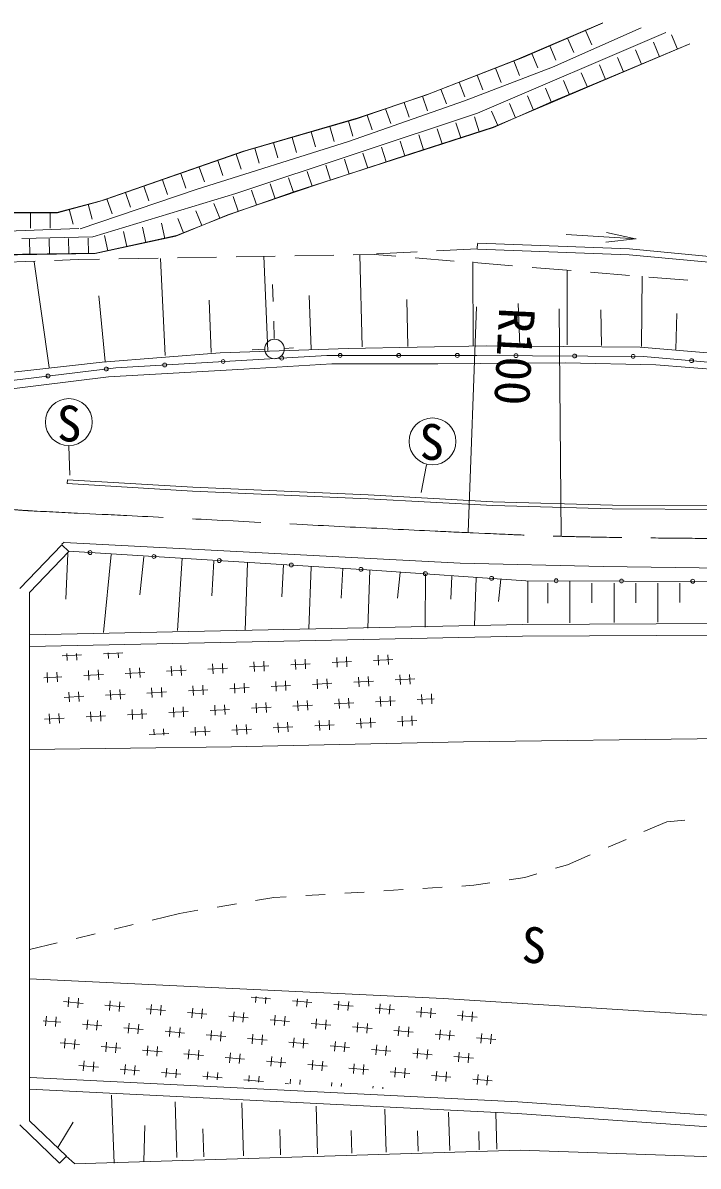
# Model space of a CAD drawing. Units: millimetres, scale not verified. Extents: x 40000 to 680000, y 20000 to 380000.
# Drawn here: x 304505 to 339078, y 276718 to 335246 of the extents above; entities that cross this region are included whole.
import ezdxf
from ezdxf.enums import TextEntityAlignment as Align

# ---------------------------------------------------------------- set-up
doc = ezdxf.new("R2010")
doc.units = ezdxf.units.MM
doc.header["$LTSCALE"] = 1000
doc.linetypes.add('CHAIN', pattern=[18.5, 12, -1.5, 3.5, -1.5])
for name, color, linetype, lineweight in [('M-BGD', 7, 'Continuous', 13), ('M-BMK', 2, 'CHAIN', 13), ('M-BMK-SRVR', 3, 'Continuous', 13), ('M-STR-STRC', 7, 'Continuous', 13)]:
    doc.layers.add(name, color=color, linetype=linetype, lineweight=lineweight)
doc.styles.add('ＭＳ ゴシック', font='')
doc.styles.get('ＭＳ ゴシック').set_extended_font_data('MS Gothic')

msp = doc.modelspace()

# ---------------------------------------------------------------- linework, layer by layer
at = {"layer": 'M-BGD'}
for p, q in [((329755, 333351), (334205, 335246)), ((330105, 333481), (334190, 335239)), ((331617, 332981), (336158, 334996)), ((333315, 334863), (333631, 334128)), ((337418, 334752), (327777, 330631)), ((332397, 334467), (332713, 333733)), ((337099, 333513), (336789, 334251)), ((338021, 333901), (337711, 334638)), ((330559, 333677), (330876, 332942)), ((331478, 334072), (331794, 333337)), ((338654, 334175), (331568, 331208)), ((338650, 334165), (333653, 332065)), ((336177, 333126), (335867, 333863)), ((325141, 331538), (329755, 333351)), ((325303, 331609), (330105, 333481)), ((329634, 333298), (329925, 332552)), ((334333, 332351), (334023, 333089)), ((335255, 332738), (334945, 333476)), ((327112, 331260), (331617, 332981)), ((327771, 332571), (328061, 331826)), ((328703, 332935), (328993, 332189)), ((333412, 331961), (333096, 332696)), ((326839, 332208), (327130, 331463)), ((331576, 331170), (331259, 331905)), ((333653, 332065), (331537, 331154)), ((332494, 331566), (332177, 332301)), ((321592, 330340), (325303, 331609)), ((321680, 330384), (325141, 331538)), ((324971, 331496), (325230, 330739)), ((325907, 331845), (326198, 331100)), ((330655, 330779), (330342, 331515)), ((321179, 329173), (327112, 331260)), ((323078, 330848), (323337, 330091)), ((324024, 331172), (324283, 330415)), ((328815, 329996), (328502, 330732)), ((331537, 331154), (328591, 329900)), ((331568, 331208), (328601, 329890)), ((329735, 330387), (329422, 331123)), ((327777, 330631), (315417, 326511)), ((315747, 328654), (321680, 330384)), ((315911, 328688), (321592, 330340)), ((321180, 330220), (321403, 329452)), ((322132, 330525), (322391, 329768)), ((326920, 329360), (326674, 330122)), ((327871, 329668), (327625, 330429)), ((328601, 329890), (318384, 326594)), ((319259, 329661), (319483, 328893)), ((320220, 329941), (320443, 329173)), ((328591, 329900), (324359, 328533)), ((325968, 329053), (325722, 329814)), ((313379, 326719), (321179, 329173)), ((317339, 329103), (317562, 328335)), ((318299, 329382), (318523, 328614)), ((324065, 328437), (323817, 329198)), ((325016, 328745), (324770, 329507)), ((308413, 326099), (315747, 328654)), ((308636, 326173), (315911, 328688)), ((315426, 328520), (315688, 327764)), ((316379, 328824), (316602, 328055)), ((324359, 328533), (319622, 326987)), ((322164, 327816), (321916, 328577)), ((323114, 328127), (322866, 328887)), ((313536, 327867), (313797, 327111)), ((314481, 328193), (314743, 327437)), ((320263, 327196), (320014, 327956)), ((321213, 327506), (320965, 328267)), ((311646, 327213), (311907, 326457)), ((312591, 327540), (312852, 326784)), ((318366, 326562), (318110, 327320)), ((319313, 326882), (319057, 327640)), ((307446, 324705), (313379, 326719)), ((310701, 326887), (310962, 326131)), ((319622, 326987), (315000, 325424)), ((318384, 326594), (315088, 325440)), ((316471, 325922), (316215, 326679)), ((317418, 326242), (317162, 327000)), ((306243, 325538), (308636, 326173)), ((306271, 325523), (308413, 326099)), ((315417, 326511), (308084, 324287)), ((308810, 326233), (309072, 325477)), ((309756, 326560), (310017, 325804)), ((315524, 325601), (315268, 326359)), ((302480, 325523), (306271, 325523)), ((302581, 325538), (306243, 325538)), ((304903, 325538), (304903, 324738)), ((305903, 325538), (305903, 324738)), ((306881, 325707), (307086, 324934)), ((307848, 325964), (308053, 325191)), ((315000, 325424), (312330, 324334)), ((315088, 325440), (312369, 324369)), ((313660, 324877), (313358, 325618)), ((314586, 325255), (314283, 325996)), ((311780, 324214), (311610, 324996)), ((312735, 324499), (312432, 325239)), ((296113, 324296), (307375, 324725)), ((308084, 324287), (304458, 324204)), ((312330, 324334), (308212, 323438)), ((312369, 324369), (308248, 323463)), ((308848, 323577), (308678, 324358)), ((309826, 323789), (309656, 324571)), ((310803, 324002), (310633, 324783)), ((332317, 324415), (335909, 324198)), ((335866, 324187), (334380, 324513)), ((304864, 323377), (304849, 324177)), ((305864, 323396), (305849, 324196)), ((306863, 323414), (306849, 324214)), ((307863, 323432), (307849, 324232)), ((327764, 323680), (325688, 323577)), ((327778, 323954), (327771, 323687)), ((335549, 323370), (327785, 323663)), ((335569, 323670), (327796, 323963)), ((335866, 324187), (334355, 324013)), ((348002, 322514), (335569, 323670)), ((308212, 323438), (301067, 323308)), ((308248, 323463), (302480, 323380)), ((306127, 323084), (307343, 323131)), ((307343, 323131), (308424, 323149)), ((309424, 323166), (311424, 323200)), ((311549, 323175), (311793, 318219)), ((312424, 323217), (314424, 323251)), ((315423, 323268), (317423, 323302)), ((316847, 323297), (317043, 318463)), ((318423, 323318), (320423, 323352)), ((321423, 323369), (322504, 323388)), ((321755, 323371), (321877, 318658)), ((322504, 323388), (323599, 323298)), ((324689, 323528), (322613, 323426)), ((324596, 323216), (326589, 323053)), ((347964, 322217), (335549, 323370)), ((303129, 322967), (305127, 323045)), ((305079, 323004), (305860, 317609)), ((327541, 323004), (327565, 318707)), ((327586, 322971), (329579, 322807)), ((330576, 322726), (332569, 322562)), ((332375, 322565), (332375, 318756)), ((333566, 322480), (335559, 322317)), ((336208, 322272), (336184, 318683)), ((336556, 322235), (338549, 322072)), ((317315, 320976), (317285, 321856)), ((308387, 321277), (308713, 317908)), ((314035, 321049), (314149, 318363)), ((319163, 321293), (319260, 318542)), ((324160, 321082), (324208, 318673)), ((329856, 320886), (329954, 318705)), ((334088, 320561), (334137, 318721)), ((337995, 320365), (337930, 318526)), ((317378, 319096), (317348, 319976)), ((321163, 318574), (314608, 318354)), ((316887, 318533), (316250, 318512)), ((317900, 318584), (318356, 318613)), ((328231, 318720), (321163, 318574)), ((336105, 318647), (328231, 318720)), ((342075, 318134), (336105, 318647)), ((308565, 317878), (299007, 316816)), ((314608, 318354), (308565, 317878)), ((309258, 317586), (320074, 318221)), ((320074, 318221), (327740, 318221)), ((332291, 317841), (325754, 317786)), ((327740, 318221), (336285, 318172)), ((336906, 317731), (332291, 317841)), ((336285, 318172), (343659, 317513)), ((299345, 316389), (309258, 317586)), ((315811, 317511), (308889, 317127)), ((320316, 317786), (315811, 317511)), ((325754, 317786), (320316, 317786)), ((344541, 317127), (336906, 317731)), ((308889, 317127), (299606, 315973)), ((306778, 311659), (306790, 311858)), ((306778, 311659), (313198, 311277)), ((306790, 311858), (313209, 311477)), ((313209, 311477), (322190, 311077)), ((313198, 311277), (322181, 310877)), ((322181, 310877), (328560, 310534)), ((322190, 311077), (328568, 310733)), ((328560, 310534), (334681, 310362)), ((328568, 310733), (334685, 310562)), ((334681, 310362), (340088, 310333)), ((334685, 310562), (340090, 310533)), ((306504, 308529), (304343, 306282)), ((306616, 308663), (306503, 308551)), ((306864, 308182), (306504, 308529)), ((306615, 308645), (326898, 307583)), ((306864, 308182), (304843, 306081)), ((306808, 308087), (306710, 305743)), ((306849, 308197), (322396, 307236)), ((309030, 308038), (308639, 304034)), ((310690, 307916), (310495, 305963)), ((312668, 307843), (312423, 304132)), ((314279, 307696), (314181, 305914)), ((316012, 307599), (315890, 304132)), ((317844, 307525), (317770, 305865)), ((319260, 307403), (319138, 304229)), ((320895, 307330), (320798, 305792)), ((326898, 307583), (334221, 307411)), ((334221, 307411), (347236, 307254)), ((322263, 307232), (322165, 304254)), ((322396, 307236), (330250, 306689)), ((323825, 307110), (323679, 305792)), ((325119, 307037), (325095, 304303)), ((326462, 306915), (326413, 305743)), ((327707, 306842), (327634, 304400)), ((328977, 306768), (328855, 305621)), ((330250, 306689), (344758, 306637)), ((330359, 306689), (330359, 304531)), ((331377, 306562), (331377, 305546)), ((332513, 306681), (332513, 304537)), ((333642, 306563), (333643, 305553)), ((334772, 306563), (334772, 304549)), ((335895, 306563), (335895, 305559)), ((337019, 306564), (337019, 304561)), ((338136, 306564), (338136, 305565)), ((304843, 306081), (304845, 279038)), ((304843, 303919), (330084, 304447)), ((330084, 304447), (361465, 304618)), ((304843, 303319), (330092, 303847)), ((330092, 303847), (361466, 304018)), ((306512, 302835), (307511, 302888)), ((306756, 302954), (306775, 302599)), ((307256, 302963), (307274, 302625)), ((308631, 302946), (309629, 302999)), ((308879, 302990), (308893, 302710)), ((309379, 302999), (309393, 302736)), ((318455, 302650), (318482, 302150)), ((318955, 302676), (318981, 302176)), ((320574, 302761), (320600, 302261)), ((321073, 302787), (321099, 302287)), ((322456, 302609), (323454, 302661)), ((322692, 302872), (322718, 302372)), ((323192, 302898), (323218, 302398)), ((306244, 302010), (306270, 301510)), ((307863, 302094), (307890, 301595)), ((308363, 302121), (308389, 301621)), ((309982, 302205), (310008, 301706)), ((310481, 302232), (310507, 301732)), ((311864, 302054), (312862, 302106)), ((312100, 302316), (312126, 301817)), ((312600, 302343), (312626, 301843)), ((313982, 302165), (314981, 302217)), ((314219, 302427), (314245, 301928)), ((314718, 302454), (314744, 301954)), ((316100, 302276), (317099, 302328)), ((316337, 302538), (316363, 302039)), ((316836, 302565), (316863, 302065)), ((318219, 302387), (319218, 302439)), ((320337, 302498), (321336, 302550)), ((305579, 301724), (306507, 301773)), ((305745, 301983), (305771, 301484)), ((307627, 301832), (308625, 301884)), ((309745, 301943), (310744, 301995)), ((315333, 301424), (315360, 300924)), ((315833, 301450), (315859, 300951)), ((317452, 301535), (317478, 301035)), ((317951, 301561), (317977, 301062)), ((319334, 301383), (320332, 301435)), ((319570, 301646), (319596, 301146)), ((320069, 301672), (320096, 301173)), ((321452, 301494), (322451, 301546)), ((321689, 301757), (321715, 301258)), ((322188, 301783), (322214, 301284)), ((323570, 301605), (324569, 301657)), ((323807, 301868), (323833, 301369)), ((324306, 301894), (324332, 301395)), ((306860, 300980), (306886, 300480)), ((307359, 301006), (307385, 300507)), ((308742, 300828), (309740, 300880)), ((308978, 301091), (309004, 300591)), ((309477, 301117), (309504, 300618)), ((310860, 300939), (311859, 300991)), ((311097, 301202), (311123, 300702)), ((311596, 301228), (311622, 300729)), ((312978, 301050), (313977, 301102)), ((313215, 301313), (313241, 300813)), ((313714, 301339), (313740, 300840)), ((315097, 301161), (316095, 301213)), ((317215, 301272), (318214, 301324)), ((324922, 300864), (324948, 300365)), ((325421, 300890), (325447, 300391)), ((306623, 300717), (307622, 300769)), ((314330, 300309), (314356, 299810)), ((314829, 300335), (314855, 299836)), ((316448, 300420), (316474, 299921)), ((316947, 300446), (316974, 299947)), ((318330, 300268), (319329, 300321)), ((318566, 300531), (318593, 300032)), ((319066, 300557), (319092, 300058)), ((320448, 300379), (321447, 300432)), ((320685, 300642), (320711, 300143)), ((321184, 300668), (321210, 300169)), ((322567, 300490), (323565, 300543)), ((322803, 300753), (322829, 300254)), ((323303, 300779), (323329, 300280)), ((324685, 300601), (325558, 300647)), ((305856, 299865), (305882, 299366)), ((306355, 299891), (306381, 299392)), ((307738, 299713), (308736, 299766)), ((307974, 299976), (308001, 299477)), ((308474, 300002), (308500, 299503)), ((309856, 299824), (310855, 299877)), ((310093, 300087), (310119, 299588)), ((310592, 300113), (310618, 299614)), ((311975, 299935), (312973, 299988)), ((312211, 300198), (312237, 299699)), ((312711, 300224), (312737, 299725)), ((314093, 300046), (315092, 300099)), ((316211, 300157), (317210, 300210)), ((322299, 299665), (322325, 299165)), ((323918, 299749), (323944, 299250)), ((324417, 299776), (324444, 299276)), ((305619, 299602), (306618, 299655)), ((311208, 299083), (311223, 298793)), ((311707, 299109), (311724, 298786)), ((313326, 299194), (313348, 298765)), ((313825, 299220), (313850, 298758)), ((315208, 299043), (316206, 299095)), ((315444, 299305), (315471, 298806)), ((315944, 299332), (315970, 298832)), ((317326, 299154), (318325, 299206)), ((317563, 299416), (317589, 298917)), ((318062, 299443), (318088, 298943)), ((319445, 299265), (320443, 299317)), ((319681, 299527), (319707, 299028)), ((320181, 299554), (320207, 299054)), ((321563, 299376), (322562, 299428)), ((321800, 299638), (321826, 299139)), ((323681, 299487), (324680, 299539)), ((310971, 298821), (311970, 298873)), ((313089, 298932), (314088, 298984)), ((327064, 298447), (342545, 298628)), ((304844, 298046), (315193, 298189)), ((315193, 298189), (327064, 298447)), ((337468, 294348), (338394, 294422)), ((336304, 293845), (337468, 294348)), ((334469, 293050), (335386, 293448)), ((332387, 292150), (333551, 292653)), ((331777, 291967), (332387, 292150)), ((329399, 291374), (330208, 291499)), ((330208, 291499), (330818, 291681)), ((324975, 290936), (325973, 290998)), ((326972, 291059), (327602, 291098)), ((327602, 291098), (328410, 291223)), ((316424, 290310), (317359, 290466)), ((317359, 290466), (317989, 290505)), ((318987, 290566), (319985, 290628)), ((320983, 290690), (321981, 290751)), ((322979, 290813), (323977, 290875)), ((312531, 289659), (313465, 289815)), ((314452, 289980), (315438, 290145)), ((311118, 289318), (312531, 289659)), ((307229, 288379), (308202, 288613)), ((309174, 288848), (310146, 289083)), ((304844, 287802), (306257, 288144)), ((304844, 286304), (326032, 285307)), ((306593, 285138), (307590, 285050)), ((306864, 285365), (306821, 284867)), ((307362, 285321), (307319, 284823)), ((308978, 285180), (308934, 284682)), ((309476, 285136), (309432, 284638)), ((316196, 285362), (317192, 285275)), ((316450, 285400), (316423, 285091)), ((316949, 285373), (316921, 285048)), ((318309, 285177), (319305, 285090)), ((318569, 285285), (318536, 284907)), ((319069, 285258), (319034, 284863)), ((320688, 285170), (320649, 284722)), ((321188, 285142), (321147, 284678)), ((322806, 285035), (322763, 284537)), ((326032, 285307), (354338, 283505)), ((308707, 284953), (309703, 284866)), ((310820, 284768), (311816, 284681)), ((311091, 284995), (311047, 284497)), ((311589, 284952), (311545, 284453)), ((312933, 284583), (313929, 284496)), ((313204, 284810), (313160, 284312)), ((313702, 284767), (313659, 284269)), ((315317, 284625), (315274, 284127)), ((315815, 284582), (315772, 284084)), ((320422, 284992), (321418, 284905)), ((322535, 284808), (323531, 284720)), ((323304, 284991), (323261, 284493)), ((324649, 284623), (325645, 284536)), ((324919, 284850), (324876, 284352)), ((325417, 284806), (325374, 284308)), ((327033, 284665), (326989, 284167)), ((327531, 284622), (327487, 284123)), ((305546, 284165), (306441, 284086)), ((305715, 284401), (305672, 283903)), ((306213, 284357), (306170, 283859)), ((307558, 283989), (308554, 283901)), ((307828, 284216), (307785, 283718)), ((308327, 284172), (308283, 283674)), ((309942, 284031), (309898, 283533)), ((310440, 283987), (310396, 283489)), ((315046, 284398), (316043, 284311)), ((317160, 284213), (318156, 284126)), ((317431, 284440), (317387, 283942)), ((317929, 284397), (317885, 283899)), ((319273, 284028), (320269, 283941)), ((319544, 284256), (319500, 283757)), ((320042, 284212), (319998, 283714)), ((321657, 284071), (321613, 283573)), ((322155, 284027), (322112, 283529)), ((323770, 283886), (323727, 283388)), ((326762, 284438), (327758, 284351)), ((309671, 283804), (310667, 283717)), ((311784, 283619), (312780, 283532)), ((312055, 283846), (312011, 283348)), ((312553, 283802), (312509, 283304)), ((313897, 283434), (314894, 283347)), ((314168, 283661), (314125, 283163)), ((314666, 283618), (314623, 283119)), ((316281, 283476), (316238, 282978)), ((316780, 283433), (316736, 282935)), ((318395, 283291), (318351, 282793)), ((321386, 283843), (322382, 283756)), ((323499, 283659), (324496, 283571)), ((324268, 283842), (324225, 283344)), ((325613, 283474), (326609, 283387)), ((325884, 283701), (325840, 283203)), ((326382, 283657), (326338, 283159)), ((327726, 283289), (328722, 283202)), ((327997, 283516), (327953, 283018)), ((328495, 283472), (328451, 282974)), ((306409, 283024), (307405, 282937)), ((306679, 283252), (306636, 282754)), ((307178, 283208), (307134, 282710)), ((308522, 282839), (309518, 282752)), ((308793, 283067), (308749, 282569)), ((309291, 283023), (309247, 282525)), ((310906, 282882), (310862, 282384)), ((311404, 282838), (311360, 282340)), ((313019, 282697), (312976, 282199)), ((316011, 283249), (317007, 283162)), ((318124, 283064), (319120, 282977)), ((318893, 283248), (318849, 282750)), ((320237, 282879), (321233, 282792)), ((320508, 283107), (320464, 282608)), ((321006, 283063), (320962, 282565)), ((322350, 282694), (323347, 282607)), ((322621, 282922), (322578, 282424)), ((323119, 282878), (323076, 282380)), ((324734, 282737), (324691, 282239)), ((325233, 282693), (325189, 282195)), ((310635, 282655), (311631, 282567)), ((312748, 282470), (313745, 282383)), ((313517, 282653), (313474, 282155)), ((314862, 282285), (315858, 282198)), ((315132, 282512), (315089, 282014)), ((315631, 282469), (315587, 281970)), ((317246, 282327), (317202, 281829)), ((317744, 282284), (317700, 281786)), ((319359, 282142), (319315, 281644)), ((324464, 282509), (325460, 282422)), ((326577, 282325), (327573, 282237)), ((326848, 282552), (326804, 282054)), ((327346, 282508), (327302, 282010)), ((307373, 281875), (308369, 281788)), ((307644, 282103), (307600, 281604)), ((308142, 282059), (308098, 281561)), ((309486, 281690), (310482, 281603)), ((309757, 281918), (309713, 281420)), ((310255, 281874), (310211, 281376)), ((311870, 281733), (311829, 281267)), ((312368, 281689), (312329, 281241)), ((313983, 281548), (313949, 281156)), ((316975, 282100), (317971, 282013)), ((319088, 281915), (320084, 281828)), ((319857, 282099), (319813, 281601)), ((321201, 281730), (322198, 281643)), ((321472, 281957), (321429, 281459)), ((321970, 281914), (321927, 281416)), ((323315, 281545), (324311, 281458)), ((323585, 281773), (323542, 281274)), ((324083, 281729), (324040, 281231)), ((325699, 281588), (325655, 281090)), ((326197, 281544), (326153, 281046)), ((329848, 280017), (304874, 281257)), ((311599, 281506), (312595, 281418)), ((313713, 281321), (314709, 281233)), ((314481, 281504), (314449, 281129)), ((315826, 281136), (316822, 281049)), ((316097, 281363), (316069, 281044)), ((316595, 281319), (316568, 281017)), ((317939, 280951), (318112, 280936)), ((318210, 281178), (318188, 280932)), ((318708, 281135), (318688, 280905)), ((320323, 280993), (320308, 280820)), ((320821, 280950), (320808, 280793)), ((325428, 281360), (326424, 281273)), ((327541, 281176), (328537, 281088)), ((327812, 281403), (327768, 280905)), ((328310, 281359), (328266, 280861)), ((329812, 279418), (304845, 280658)), ((322436, 280808), (322428, 280708)), ((322934, 280765), (322927, 280682)), ((309035, 280348), (309181, 276869)), ((312389, 277153), (312304, 280010)), ((315800, 277247), (315719, 279964)), ((319590, 277345), (319517, 279793)), ((354015, 278326), (329848, 280017)), ((323103, 277436), (323037, 279635)), ((326360, 277520), (326301, 279488)), ((328768, 277586), (328713, 279443)), ((353994, 277726), (329812, 279418)), ((304345, 278826), (306388, 276862)), ((304845, 279038), (306734, 277222)), ((307084, 278973), (306302, 277671)), ((310750, 278802), (310706, 276979)), ((313764, 277194), (313721, 278623)), ((317702, 277296), (317664, 278585)), ((321353, 277390), (321319, 278550)), ((324737, 277478), (324706, 278518)), ((327875, 277559), (327847, 278487)), ((307132, 276840), (329958, 277533)), ((329958, 277533), (354265, 276718)), ((306734, 277222), (306388, 276862)), ((306726, 277220), (307153, 276858))]:
    msp.add_line(p, q, dxfattribs=at)
for centre, radius in [((317387, 318551), 500), ((307948, 308129), 100), ((311213, 307927), 100), ((314560, 307720), 100), ((318249, 307492), 100), ((321811, 307272), 100), ((325114, 307047), 100), ((328502, 306811), 100), ((331809, 306684), 100), ((335156, 306672), 100), ((338803, 306659), 100)]:
    msp.add_circle(centre, radius, dxfattribs=at)
for centre, start, end in [((311765, 317733), 0, 180), ((314760, 317909), 0, 180), ((314760, 317909), 180, 0), ((317755, 318084), 0, 180), ((317755, 318084), 180, 0), ((320751, 318221), 0, 180), ((320751, 318221), 180, 0), ((323751, 318221), 0, 180), ((323751, 318221), 180, 0), ((326751, 318221), 0, 180), ((326751, 318221), 180, 0), ((329751, 318209), 0, 180), ((329751, 318209), 180, 0), ((332751, 318192), 0, 180), ((332751, 318192), 180, 0), ((335751, 318175), 0, 180), ((335751, 318175), 180, 0), ((338741, 317952), 0, 180), ((338741, 317952), 180, 0), ((305795, 317168), 0, 180), ((308773, 317527), 0, 180), ((308773, 317527), 180, 0), ((311765, 317733), 180, 0), ((305795, 317168), 180, 0)]:
    msp.add_arc(centre, 100, start, end, dxfattribs=at)
at = {"layer": 'M-BMK'}
msp.add_open_spline([(367159, 308590), (365366, 308651), (363573, 308740), (361779, 308773), (355205, 308895), (348627, 308780), (342052, 308832), (338716, 308859), (335380, 308873), (332046, 308961), (330448, 309003), (328852, 309079), (327256, 309150), (321443, 309411), (315633, 309735), (309821, 310024), (308137, 310107), (306453, 310182), (304770, 310273), (303964, 310316), (303159, 310432), (302352, 310415), (301530, 310398), (300716, 310248), (299898, 310166), (295598, 309736), (291285, 309420), (286996, 308895), (283999, 308527), (281014, 308061), (278033, 307579), (274992, 307086), (271967, 306504), (268933, 305966)], degree=3, knots=[0, 0, 0, 0, 1, 1, 1, 2, 2, 2, 3, 3, 3, 4, 4, 4, 5, 5, 5, 6, 6, 6, 7, 7, 7, 8, 8, 8, 9, 9, 9, 10, 10, 10, 11, 11, 11, 11], dxfattribs=at)
at = {"layer": 'M-BMK-SRVR'}
for p, q in [((327723, 320702), (327296, 309179)), ((332062, 308989), (331955, 320607))]:
    msp.add_line(p, q, dxfattribs=at)
at = {"layer": 'M-STR-STRC'}
for p, q in [((306862, 313573), (306905, 312098)), ((325177, 312613), (324902, 311196))]:
    msp.add_line(p, q, dxfattribs=at)
for centre in [(306857, 314808), (325479, 313819)]:
    msp.add_circle(centre, 1200, dxfattribs=at)

# ---------------------------------------------------------------- texts
at = {"layer": 'M-BGD', "style": 'ＭＳ ゴシック'}
msp.add_text('S', height=1833, rotation=358.152, dxfattribs=at).set_placement((330000, 286585), align=Align.BOTTOM_LEFT)
at = {"layer": 'M-BMK-SRVR', "style": 'ＭＳ ゴシック'}
msp.add_text('R100', height=1833, rotation=267.101, dxfattribs=at).set_placement((328346, 320724), align=Align.BOTTOM_LEFT)
at = {"layer": 'M-STR-STRC', "style": 'ＭＳ ゴシック'}
for p in [(306873, 314733), (325433, 313790)]:
    msp.add_text('S', height=1833, rotation=0.652, dxfattribs=at).set_placement(p, align=Align.MIDDLE_CENTER)

doc.saveas('drawing.dxf')
